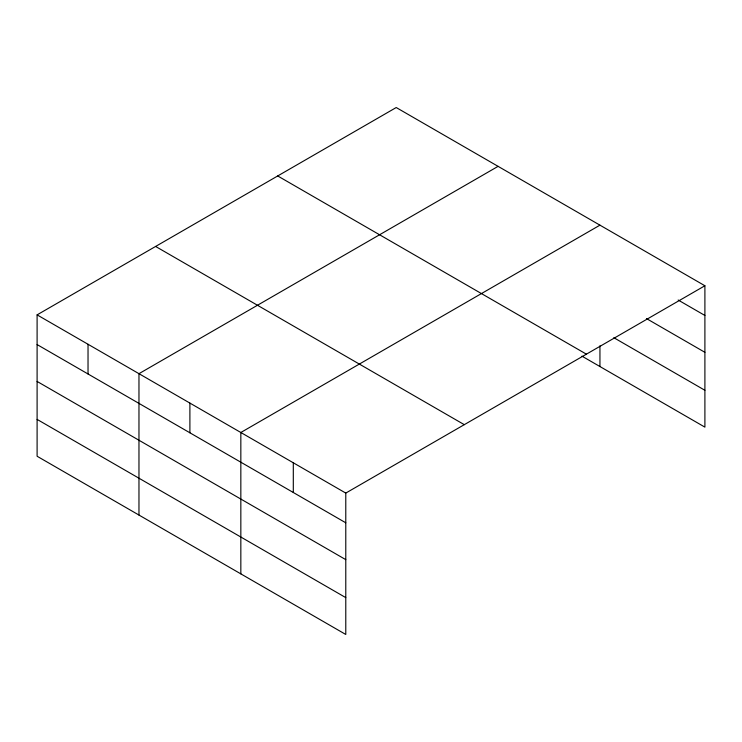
<?xml version="1.0" encoding="UTF-8"?>
<svg xmlns="http://www.w3.org/2000/svg" width="742" height="742" viewBox="0 0 742 742"><rect width="100%" height="100%" fill="white"/><g stroke="black" fill="none" stroke-linecap="round" stroke-linejoin="round"><path stroke-width="1.11" d="M704.9 285.753L396.219 107.534L37.1 314.868L37.1 456.247L345.781 634.466L345.781 493.087L704.9 285.753L704.9 427.132L581.969 356.16M498.086 166.347L138.967 373.68L138.967 515.059M599.944 225.16L240.835 432.493L240.835 573.872M678.169 300.028L704.9 315.461M646.486 318.587L704.9 352.311M613.81 337.693L704.9 390.283M277.712 175.956L586.393 354.166M155.607 246.446L464.288 424.665M37.1 314.868L345.781 493.087M37.1 344.576L345.781 522.795M37.1 381.434L345.781 559.644M37.1 419.397L345.781 597.616M599.944 345.809L599.944 366.539M293.303 462.785L293.303 492.493M189.896 403.082L189.896 432.799M88.029 344.269L88.029 373.987"/></g></svg>
